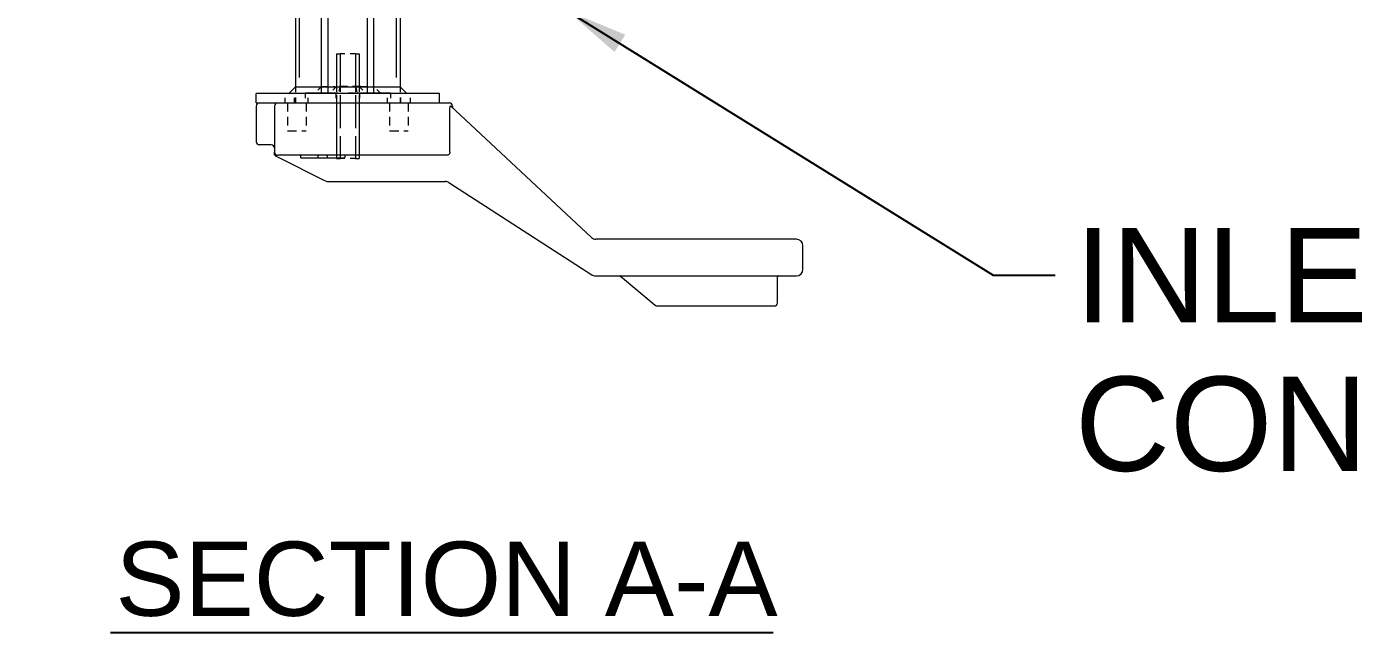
# Model space of a CAD drawing. Header units: inches. Extents: x 15 to 402, y 6 to 258.
# Drawn here: x 193.9 to 219.34, y 156.22 to 167.78 of the extents above; entities that cross this region are included whole.
import ezdxf

# ---------------------------------------------------------------- set-up
doc = ezdxf.new("R2010")
doc.units = ezdxf.units.IN
doc.header["$LTSCALE"] = 12
doc.header["$MEASUREMENT"] = 0
doc.linetypes.add('DASHED', pattern=[0.2067, 0.1654, -0.0413])
for name, color, linetype, lineweight in [('Hidden', 7, 'DASHED', 18), ('Symbol', 7, 'Continuous', 25), ('Visible', 7, 'Continuous', 18)]:
    doc.layers.add(name, color=color, linetype=linetype, lineweight=lineweight)
doc.styles.add('Standard D-E', font='arial.ttf')
doc.styles.add('Text Style347', font='arial.ttf')
doc.dimstyles.new('Default D-E$7', dxfattribs={"dimscale": 12, "dimtxt": 0.15, "dimasz": 0.098425, "dimexe": 0.125, "dimexo": 0.0625, "dimgap": 0.031496, "dimtad": 0, "dimtih": 1, "dimtoh": 1, "dimrnd": 1e-08, "dimzin": 4, "dimdsep": 46, "dimtxsty": 'Standard D-E', "dimcen": 0.09, "dimdle": 0.393701, "dimclrd": 256, "dimclre": 256, "dimclrt": 256, "dimadec": 0, "dimazin": 1, "dimtfac": 1, "dimtofl": 0, "dimtmove": 0, "dimatfit": 3, "dimfxl": 1, "dimtolj": 1, "dimtzin": 4, "dimlwd": -1, "dimlwe": -1, "dimarcsym": 0})

msp = doc.modelspace()

# ---------------------------------------------------------------- linework, layer by layer
at = {"layer": 'Hidden', "ltscale": 0.982704}
for p, q in [((199.10412, 176.07565), (199.10412, 166.32565)), ((200.95472, 176.07565), (200.95472, 166.32565))]:
    msp.add_line(p, q, dxfattribs=at)
at = {"layer": 'Hidden', "ltscale": 1.25981}
for p, q in [((199.52942, 166.51365), (199.52942, 175.88815)), ((199.65442, 166.51365), (199.65442, 175.88815)), ((200.40442, 166.51365), (200.40442, 175.88815)), ((200.52942, 166.51365), (200.52942, 175.88815))]:
    msp.add_line(p, q, dxfattribs=at)
at = {"layer": 'Hidden', "ltscale": 0.317349}
for p, q in [((199.81342, 167.26365), (199.81342, 165.26365)), ((199.88381, 167.26365), (199.88381, 165.26365)), ((200.17504, 167.26365), (200.17504, 165.26365)), ((200.24542, 167.26365), (200.24542, 165.26365))]:
    msp.add_line(p, q, dxfattribs=at)
at = {"layer": 'Hidden', "ltscale": 0.015797}
for p, q in [((199.81342, 167.26365), (199.88381, 167.26365)), ((200.17504, 167.26365), (200.24542, 167.26365)), ((199.81342, 165.26365), (199.88381, 165.26365)), ((200.17504, 165.26365), (200.24542, 165.26365))]:
    msp.add_line(p, q, dxfattribs=at)
at = {"layer": 'Hidden', "ltscale": 0.046126}
for p, q in [((200.17504, 167.26365), (199.88381, 167.26365)), ((200.17504, 165.26365), (199.88381, 165.26365))]:
    msp.add_line(p, q, dxfattribs=at)
at = {"layer": 'Hidden', "ltscale": 0.0482}
for p, q in [((199.02942, 166.62995), (199.02942, 166.32565)), ((201.02942, 166.62995), (201.02942, 166.32565))]:
    msp.add_line(p, q, dxfattribs=at)
at = {"layer": 'Hidden', "ltscale": 0.019741}
for p, q in [((199.02942, 166.62995), (199.02942, 166.50495)), ((199.52942, 166.51365), (199.52942, 166.63865)), ((199.81342, 166.63865), (199.81342, 166.51365)), ((199.88381, 166.63865), (199.88381, 166.51365)), ((200.17504, 166.63865), (200.17504, 166.51365)), ((200.24542, 166.63865), (200.24542, 166.51365)), ((200.52942, 166.51365), (200.52942, 166.63865)), ((201.02942, 166.62995), (201.02942, 166.50495))]:
    msp.add_line(p, q, dxfattribs=at)
at = {"layer": 'Hidden', "ltscale": 0.027959}
for p, q in [((199.52942, 166.63865), (199.40442, 166.51365)), ((200.65442, 166.51365), (200.52942, 166.63865))]:
    msp.add_line(p, q, dxfattribs=at)
at = {"layer": 'Hidden', "ltscale": 0.062231}
for p, q in [((199.52942, 166.63865), (199.77942, 166.63865)), ((200.27942, 166.63865), (200.52942, 166.63865))]:
    msp.add_line(p, q, dxfattribs=at)
at = {"layer": 'Hidden', "ltscale": 0.028479}
for p, q in [((199.81342, 166.63865), (199.68842, 166.51365)), ((199.88381, 166.63865), (199.84962, 166.51365)), ((200.17504, 166.63865), (200.20923, 166.51365)), ((200.24542, 166.63865), (200.37042, 166.51365))]:
    msp.add_line(p, q, dxfattribs=at)
at = {"layer": 'Hidden', "ltscale": 0.079262}
msp.add_line((200.27942, 166.63865), (199.77942, 166.63865), dxfattribs=at)
at = {"layer": 'Hidden', "ltscale": 0.028359}
for p, q in [((198.83487, 166.32565), (198.83487, 166.50495)), ((199.01442, 166.32565), (199.01442, 166.50495)), ((199.27237, 166.32565), (199.27237, 166.50495)), ((200.78648, 166.32565), (200.78648, 166.50495)), ((201.04442, 166.32565), (201.04442, 166.50495)), ((201.22398, 166.32565), (201.22398, 166.50495))]:
    msp.add_line(p, q, dxfattribs=at)
at = {"layer": 'Hidden', "ltscale": 0.405052}
for p, q in [((200.84192, 166.51365), (199.21692, 166.51365)), ((199.21692, 166.32615), (200.84192, 166.32615))]:
    msp.add_line(p, q, dxfattribs=at)
at = {"layer": 'Hidden', "ltscale": 0.029661}
for p, q in [((199.21692, 166.51365), (199.21692, 166.32615)), ((199.80442, 166.51365), (199.80442, 166.32615)), ((200.25442, 166.51365), (200.25442, 166.32615)), ((200.84192, 166.51365), (200.84192, 166.32615))]:
    msp.add_line(p, q, dxfattribs=at)
at = {"layer": 'Hidden', "ltscale": 0.084024}
for p, q in [((198.87803, 166.32565), (198.87803, 165.79565)), ((199.23203, 166.32565), (199.23203, 165.79565)), ((200.82682, 166.32565), (200.82682, 165.79565)), ((201.18082, 166.32565), (201.18082, 165.79565))]:
    msp.add_line(p, q, dxfattribs=at)
at = {"layer": 'Hidden', "ltscale": 0.158625}
for p, q in [((199.81292, 166.32565), (199.81292, 165.32565)), ((200.24592, 166.32565), (200.24592, 165.32565))]:
    msp.add_line(p, q, dxfattribs=at)
at = {"layer": 'Hidden', "ltscale": 0.088161}
for p, q in [((198.87803, 165.79565), (199.23203, 165.79565)), ((200.82682, 165.79565), (201.18082, 165.79565))]:
    msp.add_line(p, q, dxfattribs=at)
at = {"layer": 'Hidden', "ltscale": 0.004662}
msp.add_line((199.63708, 165.31565), (199.63708, 165.28565), dxfattribs=at)
at = {"layer": 'Hidden', "ltscale": 0.002393}
for centre, start, end in [((199.62708, 165.31565), 0, 90), ((199.64708, 165.28565), 180, 270)]:
    msp.add_arc(centre, 0.01, start, end, dxfattribs=at)
at = {"layer": 'Symbol', "lineweight": 25}
msp.add_line((195.50169, 156.22359), (208.14964, 156.22359), dxfattribs=at)
at = {"layer": 'Visible'}
for p, q in [((199.02942, 168.08549), (199.02942, 166.62995)), ((201.02942, 168.08549), (201.02942, 166.62995)), ((199.02942, 166.62995), (198.90442, 166.50495)), ((199.02942, 166.62995), (199.32232, 166.62995)), ((199.32232, 166.62995), (201.02942, 166.62995)), ((201.02942, 166.62995), (201.15442, 166.50495)), ((201.77942, 166.50495), (198.27942, 166.50495)), ((198.27942, 166.32565), (198.27942, 166.50495)), ((201.77942, 166.32565), (201.77942, 166.50495)), ((198.27942, 166.32565), (198.68942, 166.32565)), ((198.27942, 166.26565), (198.27942, 165.58565)), ((198.62942, 166.26565), (198.62942, 165.38565)), ((198.68942, 166.32565), (198.71022, 166.32565)), ((198.71022, 166.32565), (201.96942, 166.32565)), ((201.97814, 165.38565), (201.97814, 166.19816)), ((204.68091, 163.75924), (201.99097, 166.26824)), ((202.02942, 166.26565), (202.02942, 166.23238)), ((198.56942, 165.52565), (198.33942, 165.52565)), ((198.62942, 165.35385), (198.62942, 165.38565)), ((198.65591, 165.31241), (198.65866, 165.31103)), ((198.65866, 165.31103), (198.68694, 165.29689)), ((198.68694, 165.29689), (198.70098, 165.28987)), ((198.71022, 165.32565), (198.68942, 165.32565)), ((198.70098, 165.28987), (199.57262, 164.85405)), ((201.91651, 165.32565), (198.71022, 165.32565)), ((199.12788, 165.31565), (199.12788, 165.28565)), ((199.13788, 165.27565), (199.45187, 165.27565)), ((199.45187, 165.27565), (199.45905, 165.27565)), ((199.45905, 165.27565), (199.79798, 165.27565)), ((199.46187, 165.28565), (199.46187, 165.31565)), ((199.79798, 165.27565), (199.81081, 165.27565)), ((199.81081, 165.27565), (199.96108, 165.27565)), ((199.97108, 165.31565), (199.97108, 165.28565)), ((199.57262, 164.85405), (199.60303, 164.83885)), ((199.65893, 164.82565), (201.89257, 164.82565)), ((201.96038, 164.80566), (204.68597, 163.04564)), ((208.59192, 163.72565), (204.76617, 163.72565)), ((208.71692, 163.15065), (208.71692, 163.60065)), ((204.75378, 163.02565), (208.59192, 163.02565)), ((205.235, 163.02097), (205.89795, 162.46469)), ((208.22942, 162.51065), (208.22942, 163.00565)), ((205.93652, 162.45065), (208.16942, 162.45065))]:
    msp.add_line(p, q, dxfattribs=at)
for centre, radius, start, end in [((198.33942, 166.26565), 0.06, 90, 180), ((198.68942, 166.26565), 0.06, 90, 180), ((201.96942, 166.26565), 0.06, 0, 90), ((198.33942, 165.58565), 0.06, 180, 270), ((198.56942, 165.46565), 0.06, 0, 90), ((198.68942, 165.38565), 0.06, 180, 270), ((199.11788, 165.31565), 0.01, 0, 90), ((199.13788, 165.28565), 0.01, 180, 270), ((199.45187, 165.28565), 0.01, 270, 0), ((199.47187, 165.31565), 0.01, 90, 180), ((199.96108, 165.28565), 0.01, 270, 0), ((199.98108, 165.31565), 0.01, 90, 180), ((199.65893, 164.95065), 0.125, 243.434949, 270), ((201.89257, 164.70065), 0.125, 57.148055, 90), ((204.76617, 163.85065), 0.125, 226.993248, 270), ((208.59192, 163.60065), 0.125, 0, 90), ((204.75378, 163.15065), 0.125, 237.148055, 270), ((208.59192, 163.15065), 0.125, 270, 0), ((205.22214, 163.00565), 0.02, 50, 90), ((208.24942, 163.00565), 0.02, 90, 180), ((205.93652, 162.51065), 0.06, 230, 270), ((208.16942, 162.51065), 0.06, 270, 0)]:
    msp.add_arc(centre, radius, start, end, dxfattribs=at)
for points, knots in [([(201.97814, 166.19816), (201.97814, 166.20807), (201.97846, 166.2188), (201.97995, 166.23872), (201.98111, 166.2479), (201.98356, 166.25933), (201.98471, 166.26318), (201.98596, 166.26565)], [0, 0, 0, 0, 0.075473621, 0.075473621, 0.150947243, 0.150947243, 0.198425568, 0.198425568, 0.198425568, 0.198425568]), ([(201.98596, 166.26565), (201.98688, 166.26746), (201.98774, 166.2686), (201.98945, 166.26922), (201.99022, 166.26894), (201.99097, 166.26824)], [-1.8611645692, -1.8611645692, -1.8611645692, -1.8611645692, -1.8248235639, -1.8248235639, -1.7951813573, -1.7951813573, -1.7951813573, -1.7951813573]), ([(198.64174, 165.32199), (198.63672, 165.32677), (198.63405, 165.33158), (198.63149, 165.33761), (198.63072, 165.3401), (198.62969, 165.34519), (198.62943, 165.34777), (198.62942, 165.35037)], [0, 0, 0, 0, 0.055402638, 0.055402638, 0.091701074, 0.091701074, 0.127427899, 0.127427899, 0.127427899, 0.127427899]), ([(201.97814, 165.38565), (201.97814, 165.37831), (201.97639, 165.36967), (201.97066, 165.35605), (201.96563, 165.34867), (201.95494, 165.33814), (201.94734, 165.33317), (201.93323, 165.32741), (201.92419, 165.32565), (201.91651, 165.32565)], [0, 0, 0, 0, 0.055947917, 0.055947917, 0.112646226, 0.112646226, 0.170293409, 0.170293409, 0.228788544, 0.228788544, 0.228788544, 0.228788544]), ([(198.65591, 165.31241), (198.65584, 165.31244), (198.65576, 165.31248), (198.65236, 165.31419), (198.64689, 165.3171), (198.64174, 165.32199)], [-0.0006488507, -0.0006488507, -0.0006488507, -0.0006488507, 0, 0, 0.02871512, 0.02871512, 0.02871512, 0.02871512])]:
    msp.add_open_spline(points, degree=3, knots=knots, dxfattribs=at)
msp.add_open_spline([(198.62942, 165.35385), (198.62942, 165.35268), (198.62942, 165.35152), (198.62942, 165.35037)], degree=3, dxfattribs=at)

# ---------------------------------------------------------------- texts
at = {"layer": 'Symbol', "insert": (213.90638, 163.93686), "char_height": 1.8000001, "width": 16.9079281, "attachment_point": 1, "line_spacing_factor": 0.944221, "style": 'Standard D-E'}
msp.add_mtext('\\fArial|b0|i0;INLET\\P\\fArial|b0|i0;CONNECTION', dxfattribs=at)
at = {"layer": 'Symbol', "insert": (195.59458, 156.51844), "char_height": 1.4159999, "attachment_point": 7, "style": 'Text Style347'}
msp.add_mtext('SECTION A-A', dxfattribs=at)

# ---------------------------------------------------------------- leaders
at = {"layer": 'Symbol', "annotation_type": 0, "has_hookline": 1}
for points, hookline_direction, text_width in [([(199.10412, 171.96936), (187.27952, 164.12128), (186.09842, 164.12128)], 1, 34.53152), ([(204.21935, 168.08549), (212.34732, 163.03686), (213.52843, 163.03686)], 0, 16.57203)]:
    msp.add_leader(points, dimstyle='Default D-E$7', override={"dimtad": 0}, dxfattribs=dict(at, hookline_direction=hookline_direction, text_width=text_width))

doc.saveas('drawing.dxf')
